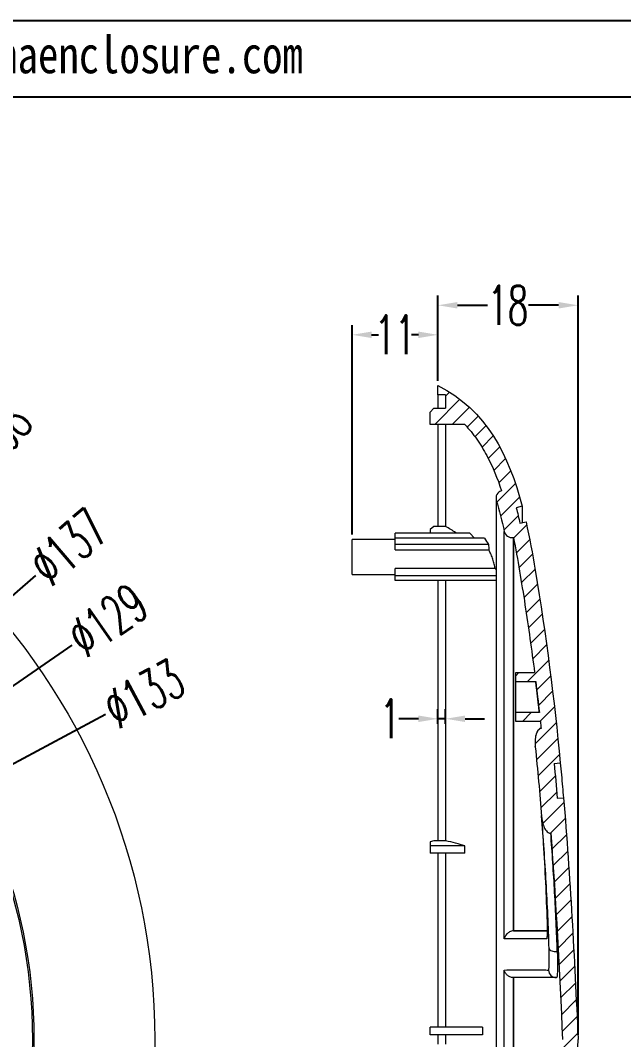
# Model space of a CAD drawing. Header units: inches. Extents: x 2104 to 3832, y 410 to 823.
# Drawn here: x 2378.9 to 2456.3, y 691.8 to 822.7 of the extents above; entities that cross this region are included whole.
import ezdxf

# ---------------------------------------------------------------- set-up
doc = ezdxf.new("R2010")
doc.units = ezdxf.units.IN
doc.layers.add('文字', color=81, linetype='Continuous')
doc.styles.add('SLDTEXTSTYLE2', font='TXT', dxfattribs={"width": 0.6, "bigfont": 'bigfont'})
doc.styles.add('宋体', font='', dxfattribs={"width": 0.8, "height": 3.5})
doc.styles.get('宋体').set_extended_font_data('SimSun')
doc.dimstyles.new('5', dxfattribs={"dimtxt": 5, "dimasz": 2.5, "dimexe": 1.25, "dimexo": 0.625, "dimtad": 0, "dimzin": 12, "dimtxsty": 'SLDTEXTSTYLE2', "dimcen": 2.5, "dimclrd": 3, "dimclre": 3, "dimclrt": 256, "dimadec": 0, "dimazin": 0, "dimtfac": 1, "dimtmove": 0, "dimatfit": 3, "dimfxl": 1, "dimarcsym": 0})

# ---------------------------------------------------------------- blocks, each defined once
blk = doc.blocks.new('*D141')
at = {"color": 3, "lineweight": -2}
for p, q in [((2371.985357491929, 764.121772213361), (2367.275159035584, 758.4244722658229)), ((2258.635700011223, 627.017783155663), (2365.682205090945, 756.49768796802)), ((2257.042746066584, 625.0909988578601), (2255.449792121945, 623.1642145600572))]:
    blk.add_line(p, q, dxfattribs=at)
at = {"color": 3}
for points in [[(2366.954028319283, 758.6899645899294), (2367.596289751884, 758.1589799417164), (2365.682205090945, 756.49768796802)], [(2256.721615350284, 625.3564911819666), (2257.363876782885, 624.8255065337536), (2258.635700011223, 627.017783155663)]]:
    blk.add_solid(points, dxfattribs=at)
at = {"layer": 'Defpoints', "color": 0}
for p in [(2365.682205090945, 756.49768796802), (2258.635700011223, 627.017783155663)]:
    blk.add_point(p, dxfattribs=at)
at = {"insert": (2375.569503867366, 768.4570368834177), "char_height": 5, "attachment_point": 5, "rotation": 50.41802353399346, "style": 'SLDTEXTSTYLE2'}
blk.add_mtext('∅168', dxfattribs=at)
blk = doc.blocks.new('*D142')
at = {"color": 3, "lineweight": -2}
for p, q in [((2432.501781203515, 776.3827355618415), (2432.501781203515, 787.3187658281571)), ((2450.501781203515, 692.3827355618415), (2450.501781203515, 787.3187658281571)), ((2435.001781203515, 786.0687658281571), (2438.876781203515, 786.0687658281571)), ((2448.001781203515, 786.0687658281571), (2444.126781203515, 786.0687658281571))]:
    blk.add_line(p, q, dxfattribs=at)
at = {"color": 3}
for points in [[(2435.001781203515, 786.4854324948237), (2435.001781203515, 785.6520991614905), (2432.501781203515, 786.0687658281571)], [(2448.001781203515, 786.4854324948237), (2448.001781203515, 785.6520991614905), (2450.501781203515, 786.0687658281571)]]:
    blk.add_solid(points, dxfattribs=at)
at = {"layer": 'Defpoints', "color": 0}
for p in [(2450.501781203515, 786.0687658281571), (2432.501781203515, 775.7577355618415), (2450.501781203515, 691.7577355618415)]:
    blk.add_point(p, dxfattribs=at)
at = {"insert": (2441.501781203515, 786.0687658281571), "char_height": 5, "attachment_point": 5, "style": 'SLDTEXTSTYLE2'}
blk.add_mtext('18', dxfattribs=at)
blk = doc.blocks.new('*D143')
at = {"color": 3, "lineweight": -2}
for p, q in [((2421.501781203515, 756.6327355618415), (2421.501781203515, 783.5284408079316)), ((2432.501781203515, 776.3827355618415), (2432.501781203515, 783.5284408079316)), ((2424.001781203515, 782.2784408079316), (2424.876781203515, 782.2784408079316)), ((2430.001781203515, 782.2784408079316), (2429.126781203515, 782.2784408079316))]:
    blk.add_line(p, q, dxfattribs=at)
at = {"color": 3}
for points in [[(2424.001781203515, 782.6951074745982), (2424.001781203515, 781.861774141265), (2421.501781203515, 782.2784408079316)], [(2430.001781203515, 782.6951074745982), (2430.001781203515, 781.861774141265), (2432.501781203515, 782.2784408079316)]]:
    blk.add_solid(points, dxfattribs=at)
at = {"layer": 'Defpoints', "color": 0}
for p in [(2421.501781203515, 782.2784408079316), (2432.501781203515, 775.7577355618415), (2421.501781203515, 756.0077355618415)]:
    blk.add_point(p, dxfattribs=at)
at = {"insert": (2427.001781203515, 782.2784408079316), "char_height": 5, "attachment_point": 5, "style": 'SLDTEXTSTYLE2'}
blk.add_mtext('11', dxfattribs=at)
blk = doc.blocks.new('*D144')
at = {"color": 3, "lineweight": -2}
for p, q in [((2432.501781203515, 732.331376981936), (2432.501781203515, 734.2130407629397)), ((2433.501781203515, 732.331376981936), (2433.501781203515, 734.2130407629397)), ((2430.001781203515, 732.9630407629397), (2427.501781203515, 732.9630407629397)), ((2433.501781203515, 732.9630407629397), (2432.501781203515, 732.9630407629397)), ((2436.001781203515, 732.9630407629397), (2438.501781203515, 732.9630407629397))]:
    blk.add_line(p, q, dxfattribs=at)
at = {"color": 3}
for points in [[(2430.001781203515, 733.3797074296064), (2430.001781203515, 732.5463740962731), (2432.501781203515, 732.9630407629397)], [(2436.001781203515, 733.3797074296064), (2436.001781203515, 732.5463740962731), (2433.501781203515, 732.9630407629397)]]:
    blk.add_solid(points, dxfattribs=at)
at = {"layer": 'Defpoints', "color": 0}
for p in [(2432.501781203515, 732.9630407629397), (2432.501781203515, 731.706376981936), (2433.501781203515, 731.706376981936)]:
    blk.add_point(p, dxfattribs=at)
at = {"insert": (2426.376781203515, 732.9630407629397), "char_height": 5, "attachment_point": 5, "style": 'SLDTEXTSTYLE2'}
blk.add_mtext('1', dxfattribs=at)
blk = doc.blocks.new('*D145')
at = {"color": 3, "lineweight": -2}
for p, q in [((2380.861533003853, 751.3725651326511), (2365.784823958691, 738.2901534635012)), ((2260.421316052195, 646.863783079254), (2363.896589049972, 736.6516880444287)), ((2258.533081143476, 645.2253176601815), (2256.644846234758, 643.5868522411089))]:
    blk.add_line(p, q, dxfattribs=at)
at = {"color": 3}
for points in [[(2365.511746388845, 738.6048592816209), (2366.057901528537, 737.9754476453813), (2363.896589049972, 736.6516880444287)], [(2258.26000357363, 645.5400234783012), (2258.806158713322, 644.9106118420618), (2260.421316052195, 646.863783079254)]]:
    blk.add_solid(points, dxfattribs=at)
at = {"layer": 'Defpoints', "color": 0}
for p in [(2363.896589049972, 736.6516880444287), (2260.421316052195, 646.863783079254)]:
    blk.add_point(p, dxfattribs=at)
at = {"insert": (2385.11006154847, 755.0591123255642), "char_height": 5, "attachment_point": 5, "rotation": 40.94893771763659, "style": 'SLDTEXTSTYLE2'}
blk.add_mtext('∅137', dxfattribs=at)
blk = doc.blocks.new('*D146')
at = {"color": 3, "lineweight": -2}
for p, q in [((2385.504987496969, 742.4297838197485), (2367.282069022958, 729.8402470438848)), ((2259.092706436427, 655.0962393272896), (2365.225198665741, 728.4192317963934)), ((2257.03583607921, 653.675224079798), (2254.978965721994, 652.2542088323066))]:
    blk.add_line(p, q, dxfattribs=at)
at = {"color": 3}
for points in [[(2367.045233148376, 730.1830587700875), (2367.518904897539, 729.4974353176821), (2365.225198665741, 728.4192317963934)], [(2256.799000204628, 654.0180358060007), (2257.272671953792, 653.3324123535953), (2259.092706436427, 655.0962393272896)]]:
    blk.add_solid(points, dxfattribs=at)
at = {"layer": 'Defpoints', "color": 0}
for p in [(2365.225198665741, 728.4192317963934), (2259.092706436427, 655.0962393272896)]:
    blk.add_point(p, dxfattribs=at)
at = {"insert": (2390.132945800706, 745.627068126604), "char_height": 5, "attachment_point": 5, "rotation": 34.63915281549411, "style": 'SLDTEXTSTYLE2'}
blk.add_mtext('∅129', dxfattribs=at)
blk = doc.blocks.new('*D147')
at = {"color": 3, "lineweight": -2}
for p, q in [((2389.831229011146, 733.5065068581891), (2372.935861169175, 724.4252634577233)), ((2253.584105839445, 660.2738137491441), (2370.733799262723, 723.2416573745393)), ((2251.382043932992, 659.0902076659598), (2249.17998202654, 657.9066015827758))]:
    blk.add_line(p, q, dxfattribs=at)
at = {"color": 3}
for points in [[(2372.738593488645, 724.7922737754653), (2373.133128849706, 724.0582531399812), (2370.733799262723, 723.2416573745393)], [(2251.184776252462, 659.457217983702), (2251.579311613523, 658.7231973482178), (2253.584105839445, 660.2738137491441)]]:
    blk.add_solid(points, dxfattribs=at)
at = {"layer": 'Defpoints', "color": 0}
for p in [(2370.733799262723, 723.2416573745393), (2253.584105839445, 660.2738137491441)]:
    blk.add_point(p, dxfattribs=at)
at = {"insert": (2394.785868300664, 736.1696205453536), "char_height": 5, "attachment_point": 5, "rotation": 28.25798537418927, "style": 'SLDTEXTSTYLE2'}
blk.add_mtext('∅133', dxfattribs=at)

msp = doc.modelspace()

# ---------------------------------------------------------------- hatches: boundary and pattern name
at = {"linetype": 'Continuous', "lineweight": 0}
h = msp.add_hatch(dxfattribs=at)
h.set_pattern_fill('ANSI31', color=4, scale=0.5, style=0)
h.set_pattern_definition([(45, (0, 0), (-1.122532015133644, 1.122532015133644), [])])
edge = h.paths.add_edge_path(flags=0)
edge.add_spline(control_points=[(2446.989447173557, 718.2541444320099), (2447.252562247188, 714.8089284956033), (2447.480385189429, 711.3609360607487), (2447.6837575974, 707.911677871787), (2447.842423341096, 705.2206583711242), (2447.986260308176, 702.5287492845051), (2448.120542346035, 699.836402890469), (2448.187687194622, 698.4901529090586), (2448.252441939381, 697.1437826249661), (2448.31544239243, 695.7973323339953), (2448.346942844606, 695.1241023658662), (2448.378004379681, 694.4508517647542), (2448.40870394475, 693.7775848004832), (2448.42405374491, 693.4409509318194), (2448.439313024875, 693.1043129258829), (2448.45449121743, 692.7676712761023), (2448.462080315387, 692.5993504139593), (2448.469649139641, 692.4310286366491), (2448.477198856927, 692.2627060035626), (2448.480973715751, 692.1785446829805), (2448.484743797719, 692.0943831480159), (2448.488509247879, 692.0102214059572), (2448.49039197298, 691.9681405344592), (2448.492273540122, 691.9260596111379), (2448.494153967387, 691.8839786368964), (2448.495094181022, 691.8629381497191), (2448.496034109687, 691.8418976498057), (2448.496973755639, 691.820857137269), (2448.497443578615, 691.8103368809933), (2448.497913330913, 691.7998166215613), (2448.498383012815, 691.7892963589867), (2448.498617853767, 691.7840362276985), (2448.498852677118, 691.7787760956245), (2448.499087482906, 691.7735159627665), (2448.4992048858, 691.7708858963375), (2448.499322284303, 691.7682558297123), (2448.49943967842, 691.7656257628915), (2448.499498375478, 691.764310729481), (2448.49955707144, 691.7629956960217), (2448.499615766305, 691.7616806625134), (2448.499645113738, 691.7610231457592), (2448.499674460897, 691.7603656289926), (2448.499703807781, 691.7597081122141), (2448.499718481224, 691.7593793538248), (2448.499733154598, 691.7590505954325), (2448.499747827903, 691.7587218370369), (2448.499755164556, 691.7585574578394), (2448.499762501192, 691.758393078641), (2448.49976983781, 691.7582286994417), (2448.499773506119, 691.758146509842), (2448.499777174424, 691.7580643202422), (2448.499780842725, 691.7579821306423), (2448.499782676875, 691.7579410358422), (2448.499784511024, 691.7578999410422), (2448.499786345173, 691.7578588462421), (2448.499787262247, 691.7578382988419), (2448.499788179321, 691.7578177514421), (2448.499789096394, 691.7577972040418), (2448.499789554931, 691.7577869303419), (2448.499790013468, 691.7577766566418), (2448.499790472004, 691.7577663829417)], knot_values=[0.03830570099803855, 0.03830570099803855, 0.03830570099803855, 0.03830570099803855, 0.04866232721367204, 0.04866232721367204, 0.04866232721367204, 0.05674176029441488, 0.05674176029441488, 0.05674176029441488, 0.06078167687195812, 0.06078167687195812, 0.06078167687195812, 0.0628016478573245, 0.0628016478573245, 0.0628016478573245, 0.0638116343763189, 0.0638116343763189, 0.0638116343763189, 0.06431662773529605, 0.06431662773529605, 0.06431662773529605, 0.06456912442560679, 0.06456912442560679, 0.06456912442560679, 0.06469537277201987, 0.06469537277201987, 0.06469537277201987, 0.06475849694537784, 0.06475849694537784, 0.06475849694537784, 0.06479005903207542, 0.06479005903207542, 0.06479005903207542, 0.0648058400754265, 0.0648058400754265, 0.0648058400754265, 0.06481373059710233, 0.06481373059710233, 0.06481373059710233, 0.06481767585794028, 0.06481767585794028, 0.06481767585794028, 0.06481964848835926, 0.06481964848835926, 0.06481964848835926, 0.06482063480356876, 0.06482063480356876, 0.06482063480356876, 0.0648211279611735, 0.0648211279611735, 0.0648211279611735, 0.06482137453997587, 0.06482137453997587, 0.06482137453997587, 0.06482149782937706, 0.06482149782937706, 0.06482149782937706, 0.06482155947407765, 0.06482155947407765, 0.06482155947407765, 0.06482159029642796, 0.06482159029642796, 0.06482159029642796, 0.06482159029642796], weights=[1, 1, 1, 1, 1, 1, 1, 1, 1, 1, 1, 1, 1, 1, 1, 1, 1, 1, 1, 1, 1, 1, 1, 1, 1, 1, 1, 1, 1, 1, 1, 1, 1, 1, 1, 1, 1, 1, 1, 1, 1, 1, 1, 1, 1, 1, 1, 1, 1, 1, 1, 1, 1, 1, 1, 1, 1, 1, 1, 1, 1], degree=3, periodic=0)
edge.add_spline(control_points=[(2448.499790472004, 691.7577663829417), (2448.499790013468, 691.7576944670415), (2448.499789554931, 691.7576841933413), (2448.499789096394, 691.7576739196414), (2448.499788179321, 691.7576533722414), (2448.499787262247, 691.7576328248412), (2448.499786345173, 691.7576122774411), (2448.499784511024, 691.7575711826411), (2448.499782676875, 691.757530087841), (2448.499780842725, 691.757488993041), (2448.499777174424, 691.7574068034411), (2448.499773506119, 691.7573246138412), (2448.49976983781, 691.7572424242418), (2448.499762501192, 691.7570780450425), (2448.499755164556, 691.7569136658439), (2448.499747827903, 691.7567492866461), (2448.499733154598, 691.7564205282507), (2448.499718481224, 691.7560917698585), (2448.499703807781, 691.755763011469), (2448.499674460897, 691.7551054946904), (2448.499645113738, 691.7544479779241), (2448.499615766305, 691.7537904611701), (2448.49955707144, 691.7524754276616), (2448.499498375478, 691.7511603942022), (2448.49943967842, 691.7498453607915), (2448.499322284303, 691.747215293971), (2448.4992048858, 691.7445852273457), (2448.499087482906, 691.7419551609165), (2448.498852677118, 691.7366950280585), (2448.498617853767, 691.7314348959848), (2448.498383012815, 691.7261747646966), (2448.497913330913, 691.7156545021218), (2448.497443578615, 691.70513424269), (2448.496973755639, 691.6946139864145), (2448.496034109687, 691.6735734738774), (2448.495094181022, 691.6525329739642), (2448.494153967387, 691.6314924867871), (2448.492273540122, 691.5894115125453), (2448.49039197298, 691.5473305892241), (2448.488509247879, 691.5052497177263), (2448.484743797719, 691.4210879756673), (2448.480973715751, 691.336926440703), (2448.477198856927, 691.2527651201207), (2448.469649139641, 691.0844424870342), (2448.462080315387, 690.9161207097237), (2448.45449121743, 690.7477998475812), (2448.439313024875, 690.4111581978005), (2448.42405374491, 690.0745201918638), (2448.40870394475, 689.7378863232003), (2448.378004379681, 689.064619358929), (2448.346942844606, 688.3913687578171), (2448.31544239243, 687.7181387896879), (2448.252441939381, 686.3716884987172), (2448.187687194622, 685.0253182146249), (2448.120542346035, 683.6790682332143), (2447.986260308176, 680.9867218391779), (2447.842423341096, 678.2948127525593), (2447.6837575974, 675.6037932518963), (2447.366607833401, 670.2248363347968), (2446.989587203035, 664.8485302080318), (2446.512991188099, 659.4813505271037), (2445.554444363488, 648.6866882155263), (2444.34596088031, 637.8796059739626), (2442.196678352565, 627.2577355618415)], knot_values=[0, 0, 0, 0, 3.085178303078937e-08, 3.085178303078937e-08, 3.085178303078937e-08, 9.255534908145238e-08, 9.255534908145238e-08, 9.255534908145238e-08, 2.159624811735725e-07, 2.159624811735725e-07, 2.159624811735725e-07, 4.627767453579289e-07, 4.627767453579289e-07, 4.627767453579289e-07, 9.564052737292494e-07, 9.564052737292494e-07, 9.564052737292494e-07, 1.943662330469564e-06, 1.943662330469564e-06, 1.943662330469564e-06, 3.918176443951471e-06, 3.918176443951471e-06, 3.918176443951471e-06, 7.867204670909145e-06, 7.867204670909145e-06, 7.867204670909145e-06, 1.57652611247572e-05, 1.57652611247572e-05, 1.57652611247572e-05, 3.156137403187197e-05, 3.156137403187197e-05, 3.156137403187197e-05, 6.31535998415098e-05, 6.31535998415098e-05, 6.31535998415098e-05, 0.0001263380514235895, 0.0001263380514235895, 0.0001263380514235895, 0.0002527069542845679, 0.0002527069542845679, 0.0002527069542845679, 0.0005054447574887112, 0.0005054447574887112, 0.0005054447574887112, 0.001010920342231985, 0.001010920342231985, 0.001010920342231985, 0.002021871312568641, 0.002021871312568641, 0.002021871312568641, 0.00404377119865948, 0.00404377119865948, 0.00404377119865948, 0.00808754555340326, 0.00808754555340326, 0.00808754555340326, 0.01617469380651018, 0.01617469380651018, 0.01617469380651018, 0.0323410316540526, 0.0323410316540526, 0.0323410316540526, 0.06488348940952818, 0.06488348940952818, 0.06488348940952818, 0.06488348940952818], weights=[1, 1, 1, 1, 1, 1, 1, 1, 1, 1, 1, 1, 1, 1, 1, 1, 1, 1, 1, 1, 1, 1, 1, 1, 1, 1, 1, 1, 1, 1, 1, 1, 1, 1, 1, 1, 1, 1, 1, 1, 1, 1, 1, 1, 1, 1, 1, 1, 1, 1, 1, 1, 1, 1, 1, 1, 1, 1, 1, 1, 1, 1, 1, 1], degree=3, periodic=0)
edge.add_line((2442.196678352565, 627.2577355618415), (2442.190616917649, 627.2589620629803))
edge.add_arc((2441.992291247888, 626.2788258843226), 1, 78.56093418914296, 167.8325039065477)
edge.add_spline(control_points=[(2441.014755626292, 626.4895961585809), (2440.725535656646, 625.1482171439103), (2440.398120879284, 623.8134282600923), (2440.004955538592, 622.4987545870009)], knot_values=[0.05200742872861054, 0.05200742872861054, 0.05200742872861054, 0.05200742872861054, 0.05611279730701689, 0.05611279730701689, 0.05611279730701689, 0.05611279730701689], weights=[1, 1, 1, 1], degree=3, periodic=0)
edge.add_arc((2440.963029529735, 622.2122336846311), 1, 163.3502183027959, 251.8895253656285)
edge.add_line((2440.652179334998, 621.2617747657758), (2440.664529648651, 621.2577355618416))
edge.add_spline(control_points=[(2440.664529648651, 621.2577355618415), (2439.814471667025, 618.6585890795169), (2438.65096987388, 616.0889148506272), (2436.966722386829, 613.9345074121255), (2436.648085512479, 613.5269226257107), (2436.310484274962, 613.1333727353909), (2435.954743456865, 612.7577355618415)], knot_values=[0, 0, 0, 0, 0.008203867933991976, 0.008203867933991976, 0.008203867933991976, 0.00973531932484115, 0.00973531932484115, 0.00973531932484115, 0.00973531932484115], weights=[1, 1, 1, 1, 1, 1, 1], degree=3, periodic=0)
edge.add_line((2435.954743456865, 612.7577355618415), (2431.501781203515, 612.7577355618415))
edge.add_line((2431.501781203515, 612.7577355618415), (2431.501781203515, 611.1593045608968))
edge.add_line((2431.501781203515, 611.1593045608967), (2432.001781203515, 610.6593045608967))
edge.add_line((2432.001781203515, 610.6593045608967), (2433.501781203515, 610.6593045608967))
edge.add_line((2433.501781203515, 610.6593045608967), (2433.501781203515, 608.9577355618414))
edge.add_line((2433.501781203515, 608.9577355618416), (2432.501781203515, 608.9577355618416))
edge.add_line((2432.501781203515, 608.9577355618416), (2432.501781203515, 607.7577355618415))
edge.add_spline(control_points=[(2432.501781203515, 607.7577355618415), (2438.765381866994, 610.8807565229487), (2441.630064702067, 616.7425787953222), (2443.331411230318, 623.2577355618424)], knot_values=[0, 0, 0, 0, 0.222015499714834, 0.222015499714834, 0.222015499714834, 0.222015499714834], weights=[1, 1, 1, 1], degree=3, periodic=0)
edge.add_line((2443.331411230318, 623.2577355618415), (2442.557367940391, 623.459866671073))
edge.add_spline(control_points=[(2442.557367940391, 623.4598666710732), (2442.728350250705, 624.114628377463), (2442.88657082531, 624.7727984812697), (2443.034881581661, 625.433064913966)], knot_values=[0, 0, 0, 0, 0.002023571343347667, 0.002023571343347667, 0.002023571343347667, 0.002023571343347667], weights=[1, 1, 1, 1], degree=3, periodic=0)
edge.add_line((2443.034881581661, 625.433064913966), (2443.815432424517, 625.2577355618416))
edge.add_spline(control_points=[(2443.815432424517, 625.2577355618415), (2444.274447108498, 627.3012285316385), (2448.356235510512, 650.3124960150059), (2449.575787517744, 670.9930216800554), (2450.501781203515, 691.7577355618415)], knot_values=[0.2445291102303509, 0.2445291102303509, 0.2445291102303509, 0.2445291102303509, 0.312997624451679, 1, 1, 1, 1], weights=[1, 1, 1, 1, 1], degree=3, periodic=0)
edge.add_spline(control_points=[(2450.501781203515, 691.7577355618415), (2450.02483111843, 702.4529834937206), (2449.499324000714, 712.6286583967029), (2448.626839355753, 722.8157480954138)], knot_values=[0, 0, 0, 0, 0.3538532135867314, 0.3538532135867314, 0.3538532135867314, 0.3538532135867314], weights=[1, 1, 1, 1], degree=3, periodic=0)
edge.add_line((2448.626839358033, 722.8157480687925), (2447.829757417005, 722.7474810981059))
edge.add_spline(control_points=[(2447.829757414729, 722.7474811246803), (2447.75504013993, 723.6198765127361), (2447.677798267537, 724.4920597992794), (2447.597885216133, 725.3639945952763), (2447.541135044276, 725.9831982003508), (2447.483037642093, 726.6022799203885), (2447.42354372559, 727.2212259280838)], knot_values=[0.01647856169807737, 0.01647856169807737, 0.01647856169807737, 0.01647856169807737, 0.01910499037357435, 0.01910499037357435, 0.01910499037357435, 0.02097026043283306, 0.02097026043283306, 0.02097026043283306, 0.02097026043283306], weights=[1, 1, 1, 1, 1, 1, 1], degree=3, periodic=0)
edge.add_spline(control_points=[(2447.423543728279, 727.2212259001188), (2447.688986958098, 727.2467406576963), (2447.954430187917, 727.2722554152734), (2448.219873417736, 727.2977701728506)], knot_values=[0, 0, 0, 0, 1, 1, 1, 1], weights=[1, 1, 1, 1], degree=3, periodic=0)
edge.add_spline(control_points=[(2448.219873415043, 727.2977702008726), (2447.440371283828, 735.4073343457097), (2446.164139576823, 745.561015484907), (2444.274447108498, 756.2142425920448), (2443.815432424517, 758.2577355618415)], knot_values=[0.4057203613659054, 0.4057203613659054, 0.4057203613659054, 0.4057203613659054, 0.687002375548321, 0.7554708897696493, 0.7554708897696493, 0.7554708897696493, 0.7554708897696493], weights=[1, 1, 1, 1, 1], degree=3, periodic=0)
edge.add_line((2443.815432424517, 758.2577355618415), (2443.034881581661, 758.0824062097172))
edge.add_spline(control_points=[(2443.034881581661, 758.0824062097173), (2442.88657082531, 758.7426726424138), (2442.728350250705, 759.4008427462203), (2442.557367940391, 760.05560445261)], knot_values=[0.05217975978848448, 0.05217975978848448, 0.05217975978848448, 0.05217975978848448, 0.05420357632891264, 0.05420357632891264, 0.05420357632891264, 0.05420357632891264], weights=[1, 1, 1, 1], degree=3, periodic=0)
edge.add_line((2442.557367940391, 760.05560445261), (2443.331411230318, 760.2577355618416))
edge.add_spline(control_points=[(2443.331411230318, 760.2577355618411), (2441.630064702067, 766.7728923283611), (2438.765381866994, 772.6347146007346), (2432.501781203515, 775.7577355618415)], knot_values=[0.777984500285169, 0.777984500285169, 0.777984500285169, 0.777984500285169, 1, 1, 1, 1], weights=[1, 1, 1, 1], degree=3, periodic=0)
edge.add_line((2432.501781203515, 775.7577355618415), (2432.501781203515, 774.5577355618415))
edge.add_line((2432.501781203515, 774.5577355618417), (2433.501781203515, 774.5577355618417))
edge.add_line((2433.501781203515, 774.5577355618417), (2433.501781203515, 772.8561665627866))
edge.add_line((2433.501781203515, 772.8561665627864), (2432.001781203515, 772.8561665627864))
edge.add_line((2432.001781203515, 772.8561665627864), (2431.501781203515, 772.3561665627863))
edge.add_line((2431.501781203515, 772.3561665627864), (2431.501781203515, 770.7577355618416))
edge.add_line((2431.501781203515, 770.7577355618415), (2435.954743456865, 770.7577355618415))
edge.add_spline(control_points=[(2435.954743456865, 770.7577355618415), (2436.518560401465, 770.1623846976873), (2437.036911057002, 769.5213944986373), (2437.507909022314, 768.8502066596992), (2438.907424796129, 766.8558499172801), (2439.907170517806, 764.5734450350084), (2440.664529648651, 762.2577355618415)], knot_values=[0.003218326287193315, 0.003218326287193315, 0.003218326287193315, 0.003218326287193315, 0.005665401560852322, 0.005665401560852322, 0.005665401560852322, 0.01296439333803103, 0.01296439333803103, 0.01296439333803103, 0.01296439333803103], weights=[1, 1, 1, 1, 1, 1, 1], degree=3, periodic=0)
edge.add_line((2440.664529648651, 762.2577355618415), (2440.652179334998, 762.2536963579073))
edge.add_arc((2440.963029529735, 761.3032374390519), 1, 108.1104746343723, 196.6497816972111)
edge.add_spline(control_points=[(2440.004955538592, 761.0167165366823), (2440.398120879284, 759.7020428635909), (2440.725535656646, 758.3672539797727), (2441.014755626292, 757.0258749651022)], knot_values=[1.398578778534941e-17, 1.398578778534941e-17, 1.398578778534941e-17, 1.398578778534941e-17, 0.004100329611792437, 0.004100329611792437, 0.004100329611792437, 0.004100329611792437], weights=[1, 1, 1, 1], degree=3, periodic=0)
edge.add_arc((2441.992291247888, 757.2366452393604), 1, 192.1674960934531, 281.4390658108572)
edge.add_line((2442.190616917649, 756.2565090607028), (2442.196678352565, 756.2577355618416))
edge.add_spline(control_points=[(2442.196678352565, 756.2577355618415), (2443.357616215623, 750.5203178986245), (2444.167352599925, 744.7139639320914), (2444.911294987874, 738.9077355618416)], knot_values=[0, 0, 0, 0, 0.01755681519453793, 0.01755681519453793, 0.01755681519453793, 0.01755681519453793], weights=[1, 1, 1, 1], degree=3, periodic=0)
edge.add_line((2444.911294987874, 738.9077355618416), (2442.501781203515, 738.9077355618416))
edge.add_line((2442.501781203515, 738.9077355618416), (2442.501781203515, 737.7577355618416))
edge.add_line((2442.501781203515, 737.7577355618415), (2445.056713073674, 737.7577355618415))
edge.add_spline(control_points=[(2445.056713073674, 737.7577355618415), (2445.222972131324, 736.4253143605362), (2445.381639841623, 735.0919259131175), (2445.533048026676, 733.7577355618415)], knot_values=[2.433850994216316e-05, 2.433850994216316e-05, 2.433850994216316e-05, 2.433850994216316e-05, 0.004052600539992576, 0.004052600539992576, 0.004052600539992576, 0.004052600539992576], weights=[1, 1, 1, 1], degree=3, periodic=0)
edge.add_line((2445.533048026676, 733.7577355618415), (2442.501781203515, 733.7577355618415))
edge.add_line((2442.501781203515, 733.7577355618415), (2442.501781203515, 732.6077355618415))
edge.add_line((2442.501781203515, 732.6077355618417), (2445.661744909541, 732.6077355618417))
edge.add_spline(control_points=[(2445.661744909541, 732.6077355618414), (2445.694979803955, 732.306548170569), (2445.727851094538, 732.0053204405673), (2445.760363375568, 731.7040541888058)], knot_values=[0.0239006783943341, 0.0239006783943341, 0.0239006783943341, 0.0239006783943341, 0.0248094530934842, 0.0248094530934842, 0.0248094530934842, 0.0248094530934842], weights=[1, 1, 1, 1], degree=3, periodic=0)
edge.add_line((2445.760371371619, 731.704055048975), (2445.759024547216, 731.7039097013519))
edge.add_spline(control_points=[(2445.759024547216, 731.7039097013518), (2445.705311101291, 731.6981130154883), (2445.652031095835, 731.6819437999198), (2445.603528271978, 731.6581254341419), (2445.543376411378, 731.6285865557003), (2445.488668422213, 731.5868798117282), (2445.441049726378, 731.5397284439838), (2445.364456988102, 731.4638873839586), (2445.302975926962, 731.3722604954802), (2445.252512069641, 731.2770149546565), (2445.152599731305, 731.0884402953849), (2445.090576797426, 730.8793904008686), (2445.048461154332, 730.6701796218014), (2444.962449587018, 730.2429144612823), (2444.956303334851, 729.7971324505232), (2445.000552497638, 729.363547950457)], knot_values=[0, 0, 0, 0, 0.0001621065891138515, 0.0001621065891138515, 0.0001621065891138515, 0.0003632548707482219, 0.0003632548707482219, 0.0003632548707482219, 0.0006876843214580516, 0.0006876843214580516, 0.0006876843214580516, 0.001332682913363725, 0.001332682913363725, 0.001332682913363725, 0.002656886744572482, 0.002656886744572482, 0.002656886744572482, 0.002656886744572482], weights=[1, 1, 1, 1, 1, 1, 1, 1, 1, 1, 1, 1, 1, 1, 1, 1], degree=3, periodic=0)
edge.add_spline(control_points=[(2445.000552497638, 729.363547950457), (2445.304684120172, 726.383451849075), (2445.574738879907, 723.3997450068958), (2445.816500089229, 720.4139418762517)], knot_values=[0.03204505601014748, 0.03204505601014748, 0.03204505601014748, 0.03204505601014748, 0.0410214463648737, 0.0410214463648737, 0.0410214463648737, 0.0410214463648737], weights=[1, 1, 1, 1], degree=3, periodic=0)
edge.add_spline(control_points=[(2445.816500089231, 720.4139418762171), (2445.858710722888, 719.8926314374054), (2445.971868639899, 719.3601600027911), (2446.212109396879, 718.8955841856279), (2446.263256076355, 718.7966771112789), (2446.321171963056, 718.7006369766615), (2446.388176067499, 718.6117041808808), (2446.455563377517, 718.5222627663601), (2446.533344400454, 718.4382089440584), (2446.623900601346, 718.3723273027387), (2446.674455428507, 718.3355475465515), (2446.729932001712, 718.3040944646087), (2446.788718431839, 718.282817795522), (2446.83916727706, 718.264558762217), (2446.893206054411, 718.2536804965872), (2446.946850413195, 718.2528081136762), (2446.960600214629, 718.2525845097022), (2446.97437511727, 718.2529940363503), (2446.988086858968, 718.2540405437891)], knot_values=[0, 0, 0, 0, 0.001569049648949982, 0.001569049648949982, 0.001569049648949982, 0.001895863065709207, 0.001895863065709207, 0.001895863065709207, 0.002226072939549613, 0.002226072939549613, 0.002226072939549613, 0.002409524432228198, 0.002409524432228198, 0.002409524432228198, 0.002567190334153628, 0.002567190334153628, 0.002567190334153628, 0.00260705341689275, 0.00260705341689275, 0.00260705341689275, 0.00260705341689275], weights=[1, 1, 1, 1, 1, 1, 1, 1, 1, 1, 1, 1, 1, 1, 1, 1, 1, 1, 1], degree=3, periodic=0)
edge.add_line((2446.988086858968, 718.2540405437891), (2446.989463503617, 718.2541456734508))

# ---------------------------------------------------------------- linework, layer by layer
for p, q in [((2104.149665327022, 822.657428983305), (2688.051709532638, 822.657428983305)), ((2119.258740544961, 812.8274282391023), (2678.221708788436, 812.8274282391023))]:
    msp.add_line(p, q)
at = {"color": 7, "linetype": 'Continuous', "lineweight": 15}
for p, q in [((2432.501781203515, 774.5577355618417), (2432.501781203515, 775.7577355618415)), ((2433.501781203515, 774.5577355618417), (2432.501781203515, 774.5577355618417)), ((2432.501781203515, 774.5577355618417), (2432.501781203515, 772.8561665627864)), ((2433.501781203515, 774.5577355618417), (2433.501781203515, 772.8561665627864)), ((2432.001781203515, 772.8561665627864), (2431.501781203515, 772.3561665627864)), ((2431.501781203515, 770.7577355618415), (2431.501781203515, 772.3561665627864)), ((2432.001781203515, 772.8561665627864), (2433.501781203515, 772.8561665627864)), ((2435.954743456865, 770.7577355618415), (2431.501781203515, 770.7577355618415)), ((2432.501781203515, 770.7577355618415), (2432.501781203515, 757.6603901053423)), ((2433.501781203515, 770.7577355618415), (2433.501781203515, 757.6603901053423)), ((2440.664529648651, 762.2577355618415), (2440.652179334998, 762.2536963579074)), ((2439.963029529735, 761.3032374390519), (2439.963029529735, 622.2122336846311)), ((2440.004955538592, 761.0167165366821), (2440.004955538592, 622.4987545870009)), ((2443.331411230318, 760.2577355618415), (2442.557367940391, 760.05560445261)), ((2443.331411230318, 760.2577355618415), (2443.331411230318, 758.149013467477)), ((2443.034881581661, 758.0824062097173), (2443.815432424517, 758.2577355618415)), ((2436.595109619761, 756.785846109785), (2427.001781203515, 756.785846109785)), ((2427.001781203515, 756.1487696600494), (2427.001781203515, 756.785846109785)), ((2432.001781203515, 757.6603901053423), (2431.501781203515, 757.2558738722506)), ((2431.501781203515, 757.2558738722506), (2431.501781203515, 756.785846109785)), ((2433.501781203515, 757.6603901053423), (2432.001781203515, 757.6603901053423)), ((2436.595109619761, 756.785846109785), (2437.199209486192, 756.1487696600494)), ((2441.014755626292, 704.6866388435234), (2441.014755626292, 757.0258749651022)), ((2427.001781203515, 756.0077355618415), (2421.501781203515, 756.0077355618415)), ((2421.501781203515, 751.5077355618415), (2421.501781203515, 756.0077355618415)), ((2427.001781203515, 755.3397526656742), (2427.001781203515, 756.1487696600494)), ((2438.47066449667, 756.1487696600494), (2427.001781203515, 756.1487696600494)), ((2439.006819115128, 755.3397526656742), (2427.001781203515, 755.3397526656742)), ((2427.001781203515, 754.6426757287294), (2427.001781203515, 755.3397526656742)), ((2442.190616917649, 756.2565090607028), (2442.196678352565, 756.2577355618415)), ((2442.190616917649, 756.2565090607028), (2442.190616917649, 705.7288452489371)), ((2442.196678352565, 705.7291109219262), (2442.196678352565, 756.2577355618415)), ((2427.001781203515, 754.6426757287294), (2439.04886505893, 754.6426757287294)), ((2421.501781203515, 751.5077355618415), (2427.001781203515, 751.5077355618415)), ((2427.001781203515, 751.3174102661907), (2427.001781203515, 752.276854359379)), ((2439.854639135012, 752.2768543593792), (2427.001781203515, 752.276854359379)), ((2439.963029529735, 751.3174102661907), (2427.001781203515, 751.3174102661907)), ((2427.001781203515, 750.729625013898), (2427.001781203515, 751.3174102661907)), ((2439.963029529735, 750.729625013898), (2427.001781203515, 750.729625013898)), ((2432.501781203515, 750.729625013898), (2432.501781203515, 717.2935809126185)), ((2433.501781203515, 750.729625013898), (2433.501781203515, 717.2935809126185)), ((2442.501781203515, 738.9077355618416), (2444.911294987874, 738.9077355618416)), ((2442.501781203515, 737.7577355618415), (2442.501781203515, 738.9077355618416)), ((2442.501781203515, 733.7577355618415), (2442.501781203515, 737.7577355618415)), ((2442.501781203515, 737.7577355618415), (2445.056713073674, 737.7577355618415)), ((2445.533048026676, 733.7577355618415), (2442.501781203515, 733.7577355618415)), ((2442.501781203515, 732.6077355618417), (2442.501781203515, 733.7577355618415)), ((2445.661744909541, 732.6077355618417), (2442.501781203515, 732.6077355618417)), ((2445.755006701862, 731.7412123728678), (2445.759034691939, 731.7039107976772)), ((2445.760371371619, 731.704055048975), (2445.759024547216, 731.7039097013518)), ((2444.996702584833, 729.4012494701097), (2445.001050335284, 729.3580874884489)), ((2445.000552497638, 729.363547950457), (2444.996702584833, 729.4012494701097)), ((2447.423543728279, 727.2212259001188), (2448.219873417736, 727.2977701728506)), ((2447.829757417005, 722.7474810981058), (2448.626839358033, 722.8157480687925)), ((2446.988065179069, 718.2540388818073), (2446.989463503617, 718.2541456734508)), ((2432.001781203515, 717.2935809126185), (2431.501781203515, 717.1390694605788)), ((2431.501781203515, 717.1390694605788), (2431.501781203515, 716.6456063756096)), ((2435.953244795168, 716.6456063756096), (2431.501781203515, 716.6456063756096)), ((2431.501781203515, 716.6456063756096), (2431.501781203515, 715.6945498593146)), ((2433.501781203515, 717.2935809126185), (2432.001781203515, 717.2935809126185)), ((2435.953244795167, 715.6945498593146), (2431.501781203515, 715.6945498593146)), ((2432.501781203515, 715.6945498593146), (2432.501781203515, 693.3577355618417)), ((2433.501781203515, 715.6945498593146), (2433.501781203515, 693.3577355618417)), ((2446.5284889402, 706.5196612905276), (2446.534153624167, 706.0287532156218)), ((2447.827688261103, 703.053954379062), (2447.828627314459, 703.0539764485735)), ((2441.014755626292, 626.4895961585809), (2441.014755626292, 700.6974134845012)), ((2442.190616917649, 699.727740094599), (2442.190616917649, 627.2589620629805)), ((2442.196678352565, 627.2577355618415), (2442.196678352565, 699.7278916512736)), ((2447.735778752308, 699.724814895753), (2447.737346541175, 699.7248621655891)), ((2431.501781203515, 692.3577355618417), (2431.501781203515, 693.3577355618417)), ((2438.209050522945, 693.3577355618417), (2431.501781203515, 693.3577355618417)), ((2438.21780732348, 692.3577355618417), (2431.501781203515, 692.3577355618417)), ((2432.501781203515, 692.3577355618417), (2432.501781203515, 691.1577355618416)), ((2433.501781203515, 692.3577355618417), (2433.501781203515, 691.1577355618416))]:
    msp.add_line(p, q, dxfattribs=at)
at = {"color": 8, "linetype": 'Continuous', "lineweight": 15, "flags": 128}
for points in [[(2446.506410799851, 705.0102044163633), (2446.477369141197, 704.8804425713), (2446.466452012718, 704.6850235753401)], [(2446.523929697501, 705.0263766746497), (2446.504316102822, 704.9292552591158), (2446.494865135046, 704.7361822386171)]]:
    msp.add_lwpolyline(points, dxfattribs=at)
at = {"color": 7, "linetype": 'Continuous', "lineweight": 15, "flags": 128}
msp.add_lwpolyline([(2446.780916586573, 703.4526606056246), (2446.809845558103, 703.3669213939667), (2446.875942223566, 703.2862288092296), (2446.976672539974, 703.2136764791657), (2447.108174664218, 703.1520459468685), (2447.265407010104, 703.1037000307525), (2447.442341534904, 703.0704922377821), (2447.632194845099, 703.0536957029082), (2447.827688261103, 703.053954379062)], dxfattribs=at)
at = {"color": 7, "linetype": 'Continuous', "lineweight": 15}
for radius in [84.00000000000006, 68.5, 68.29786889076848]:
    msp.add_circle((2312.158952551084, 691.7577355618415), radius, dxfattribs=at)
for centre, radius, start, end in [((2440.963029529735, 761.3032374390519), 1.000000000000031, 108.1104746343641, 196.6497816972103), ((2441.992291247888, 757.2366452393604), 1.000000000000012, 192.1674960934516, 281.4390658108628), ((2447.705544616787, 700.7236544749702), 0.9992824102986908, 181.8604671149387, 271.696287232974)]:
    msp.add_arc(centre, radius, start, end, dxfattribs=at)
for points in [[(2432.501781203515, 775.7577355618415), (2438.765381866993, 772.6347146007346), (2441.630064702067, 766.7728923283613), (2443.331411230318, 760.2577355618413)], [(2440.004955538592, 761.0167165366823), (2440.399988747626, 759.6957970502391), (2440.72626681194, 758.3638629401777), (2441.014755626292, 757.0258749651022)], [(2442.557367940391, 760.05560445261), (2442.728665984176, 759.3996336726858), (2442.886778715659, 758.7417471328782), (2443.034881581661, 758.0824062097173)], [(2438.47066449667, 756.1487696600494), (2438.658059361393, 755.8828609003764), (2438.83648033572, 755.6130596421773), (2439.006819115128, 755.3397526656742)], [(2439.006819115128, 755.3397526656742), (2439.022483728198, 755.1074300818854), (2439.03648554118, 754.8750668048407), (2439.04886505893, 754.6426757287294)], [(2445.056713073674, 737.7577355618415), (2445.222974765804, 736.4252932474752), (2445.381637544249, 735.0919461572947), (2445.533048026676, 733.7577355618415)], [(2445.661744909541, 732.6077355618414), (2445.69497885074, 732.3065568089593), (2445.727850119387, 732.0053294765431), (2445.760363375568, 731.7040541888058)], [(2445.000552497638, 729.363547950457), (2445.304745900619, 726.3828464806862), (2445.574759398453, 723.3994915984186), (2445.816500089229, 720.4139418762517)], [(2447.42354372559, 727.2212259280838), (2447.566793326665, 725.7309261814663), (2447.701981987765, 724.2393810031314), (2447.829757414729, 722.7474811246803)], [(2448.626839355753, 722.8157480954138), (2449.499324000714, 712.6286583967029), (2450.02483111843, 702.4529834937206), (2450.501781203515, 691.7577355618415)], [(2446.989447173557, 718.2541444320099), (2447.663090761695, 709.4334881568726), (2448.105320001986, 700.5960376477568), (2448.499790472004, 691.7577663829417)], [(2435.953244795168, 716.6456063756096), (2435.209659521364, 716.8881762739353), (2434.393337663408, 717.1044686061329), (2433.501781203515, 717.2935809126185)], [(2435.953244795168, 715.6945498593146), (2435.955243230463, 716.0115630006145), (2435.955243230463, 716.3285932343098), (2435.953244795168, 716.6456063756096)], [(2446.517765806681, 706.8956563979362), (2446.521884868291, 706.7664978095446), (2446.525468094853, 706.6409267464215), (2446.5284889402, 706.5196612905276)], [(2442.190616917649, 705.7288352802999), (2442.192076221806, 705.7289058874172), (2442.19353554503, 705.7289731725183), (2442.19499486444, 705.7290371345592)], [(2446.494865135046, 704.7361822386171), (2446.486434074248, 704.7020100962862), (2446.476966846154, 704.6847171104138), (2446.466452012718, 704.6850235753401)], [(2442.195099552375, 699.7278521758507), (2442.193605336833, 699.7278148153342), (2442.192111117326, 699.7277809403735), (2442.190616917649, 699.7277505515129)], [(2438.209050522945, 693.3577355618417), (2438.213299690762, 693.0244165316966), (2438.216216494581, 692.6910778792081), (2438.21780732348, 692.3577355618417)]]:
    msp.add_open_spline(points, degree=3, dxfattribs=at)
for points, knots in [([(2435.954743456865, 770.7577355618415), (2436.513413270952, 770.1678197039038), (2437.027761540789, 769.5335804439131), (2437.975737045704, 768.184377505631), (2438.398801573159, 767.4850300014747), (2439.547525132558, 765.3298463160053), (2440.154558544943, 763.817028726474), (2440.664529648651, 762.2577355618415)], [0, 0, 0, 0, 0.25, 0.25, 0.5, 0.5, 1, 1, 1, 1]), ([(2443.815432424517, 758.2577355618415), (2444.274447108498, 756.2142425920448), (2446.164139576824, 745.5610154849065), (2447.440371283828, 735.4073343457088), (2448.219873415043, 727.2977702008712)], [0.2445291102303508, 0.2445291102303508, 0.2445291102303508, 0.2445291102303508, 0.312997624451679, 0.5942796386341096, 0.5942796386341096, 0.5942796386341096, 0.5942796386341096]), ([(2434.886147529092, 756.785846109785), (2434.854176868665, 756.8106675578957), (2434.431493310037, 757.1388315018941), (2433.9483660252, 757.4098607702016), (2433.501781203515, 757.6603901053423)], [0, 0, 0, 0, 0.07563734092223716, 1, 1, 1, 1]), ([(2442.196678352565, 756.2577355618415), (2442.48748492189, 754.8205537793225), (2442.741198836394, 753.3784034821821), (2443.227211954144, 750.4912344141695), (2443.46034761295, 749.0463276854708), (2444.130986812164, 744.7077540916767), (2444.539408108814, 741.8101916964812), (2444.911294987874, 738.9077355618416)], [0, 0, 0, 0, 0.2499999999999997, 0.2499999999999997, 0.4999999999999993, 0.4999999999999993, 1, 1, 1, 1]), ([(2439.854639135012, 752.276854359379), (2439.830922427894, 752.4433717833202), (2439.793982184786, 752.6294857396159), (2439.695824450983, 753.0253723297261), (2439.635612113607, 753.2314407662908), (2439.494174105209, 753.6511802866654), (2439.415329948833, 753.8580124841613), (2439.240617624187, 754.2652938897187), (2439.147166061455, 754.4598162240774), (2439.04886505893, 754.6426757287294)], [0, 0, 0, 0, 0.2500000000000018, 0.2500000000000018, 0.5000000000000036, 0.5000000000000036, 0.7500000000000053, 0.7500000000000053, 1, 1, 1, 1]), ([(2439.854639135012, 752.2768543593792), (2439.862508488523, 752.261288583708), (2439.899278967409, 752.1885556679878), (2439.934973827194, 752.1154717393471), (2439.963029529735, 752.058028707639)], [0, 0, 0, 0, 0.2140128099785872, 1, 1, 1, 1]), ([(2445.533048026676, 733.7577355618415), (2445.533048026676, 733.7577355618415), (2445.526773155424, 733.8105174388462), (2445.502953386622, 734.0108590351932), (2445.485169584095, 734.1604278890205), (2445.45222355157, 734.4374594608208), (2445.439982416191, 734.540382555918), (2445.414130777121, 734.7577147572798), (2445.400484032552, 734.8724288516784), (2445.371742271669, 735.1139935335251), (2445.356665674443, 735.2406886965138), (2445.326339497824, 735.4954865841597), (2445.31093297986, 735.6249084599689), (2445.279613576683, 735.8879526357674), (2445.264162125341, 736.0176993014794), (2445.233818142967, 736.2724466573476), (2445.218751021164, 736.3989125319605), (2445.18991297979, 736.6409139575413), (2445.176234020137, 736.7556784905818), (2445.150340613544, 736.9728790275432), (2445.138045570132, 737.0759904686257), (2445.115975254307, 737.2610506529583), (2445.106071720102, 737.3440755566832), (2445.088575634426, 737.4907327559127), (2445.081085266802, 737.5535084573163), (2445.063099946515, 737.7042286773725), (2445.056713073674, 737.7577355618415), (2445.056713073674, 737.7577355618415)], [0, 0, 0, 0, 0.1250000000000017, 0.1250000000000017, 0.2500000000000034, 0.2500000000000034, 0.3125000000000031, 0.3125000000000031, 0.3750000000000028, 0.3750000000000028, 0.4375000000000025, 0.4375000000000025, 0.5000000000000022, 0.5000000000000022, 0.562500000000002, 0.562500000000002, 0.6250000000000017, 0.6250000000000017, 0.6875000000000014, 0.6875000000000014, 0.7500000000000012, 0.7500000000000012, 0.812500000000001, 0.812500000000001, 0.8750000000000007, 0.8750000000000007, 1, 1, 1, 1]), ([(2445.75500671465, 731.7412124040878), (2445.643186042935, 731.7291337261582), (2445.542118884869, 731.6736136868618), (2445.377565921122, 731.5237744114705), (2445.313383314561, 731.4324893822578), (2445.152557828866, 731.1405652275959), (2445.089370692884, 730.9289278230614), (2445.001394654138, 730.4949064440121), (2444.979688995271, 730.2768812999747), (2444.965923276412, 729.8399068212863), (2444.974207900593, 729.6214585996125), (2444.996702584833, 729.4012494701097)], [0, 0, 0, 0, 0.1249999999999974, 0.1249999999999974, 0.2499999999999948, 0.2499999999999948, 0.4999999999999966, 0.4999999999999966, 0.7499999999999982, 0.7499999999999982, 1, 1, 1, 1]), ([(2445.759034691807, 731.7039107988984), (2445.647186373084, 731.6918402667449), (2445.546098045168, 731.63629873099), (2445.381517425537, 731.4864049209335), (2445.317332076619, 731.3950951947244), (2445.156488321086, 731.103083306031), (2445.093297617546, 730.8914024931659), (2445.005304222889, 730.4572713716797), (2444.983594037049, 730.2392212024826), (2444.969808580811, 729.8022009283512), (2444.978142952322, 729.5831324779487), (2445.000552497638, 729.363547950457)], [0, 0, 0, 0, 0.1250000000000022, 0.1250000000000022, 0.2500000000000044, 0.2500000000000044, 0.500000000000003, 0.500000000000003, 0.7500000000000016, 0.7500000000000016, 1, 1, 1, 1]), ([(2448.219873415043, 727.2977702008699), (2448.316165953428, 726.2783731796172), (2448.457259421718, 724.7846929453614), (2448.578592655961, 723.289635946281), (2448.617119185844, 722.8149155738184)], [0, 0, 0, 0, 0.6824733954927864, 1, 1, 1, 1]), ([(2445.779019792578, 720.5329666877766), (2445.779277357384, 720.5297496986258), (2445.874697930013, 719.3379449970267), (2446.062701980541, 716.469655135489), (2446.331528187472, 711.9278375608288), (2446.455682491664, 708.5731611345603), (2446.517765806681, 706.8956563979362)], [0, 0, 0, 0, 0.0007087754620549789, 0.262581528389141, 0.6312541593237186, 1, 1, 1, 1]), ([(2446.780916586573, 703.4526606056246), (2446.697535426576, 706.2894949549972), (2446.565629946089, 709.1251450713609), (2446.238721482819, 714.7923829793216), (2446.04254372472, 717.6241826033742), (2445.813306081879, 720.4533614827066)], [0, 0, 0, 0, 0.5, 0.5, 1, 1, 1, 1]), ([(2445.816500089231, 720.4139418762171), (2445.834302949577, 720.1940727073596), (2445.865859935509, 719.9777871868965), (2445.958303003631, 719.5528578653999), (2446.018822062731, 719.3441184362069), (2446.181957278107, 718.9376080100764), (2446.285097630859, 718.7355594070744), (2446.496077557803, 718.4779956756057), (2446.57632593679, 718.3993963360839), (2446.765321143193, 718.2819918807592), (2446.875872926426, 718.2454761529397), (2446.988086858968, 718.2540405437891)], [0, 0, 0, 0, 0.2500000000000011, 0.2500000000000011, 0.5000000000000021, 0.5000000000000021, 0.7500000000000031, 0.7500000000000031, 0.8750000000000016, 0.8750000000000016, 1, 1, 1, 1]), ([(2447.828627314459, 703.0539764485735), (2447.750733262725, 705.596214262917), (2447.633465708384, 708.1375491027001), (2447.34871960808, 713.217615046318), (2447.180311922199, 715.7566343811044), (2446.986393614216, 718.2940993138046)], [0, 0, 0, 0, 0.5, 0.5, 1, 1, 1, 1]), ([(2442.190616917649, 705.7288352802999), (2442.021124992283, 705.7206345661376), (2441.852841473192, 705.6666155329361), (2441.568121770157, 705.515042771283), (2441.452701585459, 705.4212294595624), (2441.169467700791, 705.124237929199), (2441.059937708366, 704.9028691096534), (2441.014755626292, 704.6866388435234)], [0, 0, 0, 0, 0.2499999999999973, 0.2499999999999973, 0.4999999999999947, 0.4999999999999947, 1, 1, 1, 1]), ([(2446.537528499679, 705.7312050734942), (2446.424895231907, 705.7314708598616), (2446.108044756275, 705.73221854781), (2445.41542529748, 705.7322208368465), (2444.616042866981, 705.7320718736536), (2443.874929762688, 705.7316658652627), (2443.169197045019, 705.7318408906168), (2442.565640559993, 705.7301466400901), (2442.196678352565, 705.7291109219262)], [0, 0, 0, 0, 0.1271446306495699, 0.3576726263221996, 0.588202963939022, 0.7034628740800857, 0.8187228614416872, 1, 1, 1, 1]), ([(2446.536323380828, 706.0288543061982), (2446.537508683211, 705.8786652369969), (2446.539899869271, 705.5756792530884), (2446.532890847202, 705.2563270639831), (2446.524120944766, 705.0644917650146), (2446.513971023963, 704.9811881427646), (2446.515772882362, 704.9910580201946), (2446.516126139217, 704.9929930234413)], [0, 0, 0, 0, 0.2731385684590936, 0.5510198468369585, 0.7775975432854795, 0.9563976879222176, 1, 1, 1, 1]), ([(2446.466452012718, 704.6850235753401), (2446.26678534762, 704.6908430521943), (2446.011005378421, 704.6937471777647), (2445.386523054534, 704.6983650345659), (2445.016190988063, 704.6977447971009), (2444.13850126752, 704.6981581931119), (2443.630859865887, 704.6974946635734), (2442.755508617199, 704.696910183549), (2442.444810900463, 704.6965336640172), (2441.784704182322, 704.6964906738154), (2441.441152681753, 704.6942422115188), (2441.014755626292, 704.6866388435234)], [0, 0, 0, 0, 0.2500000000000001, 0.2500000000000001, 0.5000000000000002, 0.5000000000000002, 0.7500000000000003, 0.7500000000000003, 0.8750000000000001, 0.8750000000000001, 1, 1, 1, 1]), ([(2446.706788973802, 700.6912122010459), (2446.729195227299, 700.6902587843921), (2446.748313762601, 700.7530555920831), (2446.771592530823, 700.9407687500221), (2446.778446467154, 701.0197658722012), (2446.789783008882, 701.20506625059), (2446.794331272471, 701.3117017966364), (2446.801127827208, 701.552743072713), (2446.803380624706, 701.6879337639654), (2446.805404881091, 701.9839547234261), (2446.805177573883, 702.1428460934495), (2446.802330582551, 702.4816657183331), (2446.799710860087, 702.6615949365117), (2446.792070154812, 703.0429950443664), (2446.787039556383, 703.2443419509272), (2446.780916586573, 703.4526606056246)], [0, 0, 0, 0, 0.2499999999999993, 0.2499999999999993, 0.3749999999999994, 0.3749999999999994, 0.4999999999999996, 0.4999999999999996, 0.6249999999999997, 0.6249999999999997, 0.7499999999999998, 0.7499999999999998, 0.8749999999999999, 0.8749999999999999, 1, 1, 1, 1]), ([(2447.827688261103, 703.053954379062), (2447.834266160969, 702.8032373763014), (2447.839589934804, 702.5609264718393), (2447.847492053187, 702.1018776436009), (2447.850081843102, 701.8852879955024), (2447.852556951189, 701.4773539575248), (2447.852442318886, 701.2860084564669), (2447.84941257325, 700.9294190161792), (2447.846500279311, 700.7664755928314), (2447.838099991411, 700.475791995094), (2447.832604956925, 700.3471072218832), (2447.819080240754, 700.1233356920349), (2447.810973666153, 700.0278430367208), (2447.783580790825, 699.8006618406124), (2447.761243886063, 699.7242536136602), (2447.73512484761, 699.724809969816)], [0, 0, 0, 0, 0.1249999999999999, 0.1249999999999999, 0.2499999999999998, 0.2499999999999998, 0.3749999999999997, 0.3749999999999997, 0.4999999999999996, 0.4999999999999996, 0.6249999999999994, 0.6249999999999994, 0.7499999999999993, 0.7499999999999993, 1, 1, 1, 1]), ([(2447.828627314459, 703.0539764485735), (2447.843988379958, 702.5526354512532), (2447.853670090557, 702.0971819914213), (2447.85918001977, 701.48111641863), (2447.859472034234, 701.2866004569431), (2447.856956281234, 700.932405862865), (2447.854175379178, 700.7710967091826), (2447.845666094363, 700.4797953465819), (2447.839899393512, 700.3492175414027), (2447.825587569257, 700.1236041027393), (2447.817145038065, 700.0297104520893), (2447.797935395473, 699.8785125202631), (2447.787168180488, 699.8212098244654), (2447.763417296137, 699.7441075016533), (2447.750437039537, 699.724600160443), (2447.736649593843, 699.7248559138076)], [0, 0, 0, 0, 0.2499999999999992, 0.2499999999999992, 0.3749999999999993, 0.3749999999999993, 0.4999999999999994, 0.4999999999999994, 0.6249999999999996, 0.6249999999999996, 0.7499999999999997, 0.7499999999999997, 0.8749999999999999, 0.8749999999999999, 1, 1, 1, 1]), ([(2441.014755626292, 700.6974134845012), (2441.468080483717, 700.7039892761856), (2441.828764530154, 700.7058639491128), (2442.526274766689, 700.7068830178974), (2442.853708541739, 700.7069177566717), (2443.773519138057, 700.7074512318119), (2444.302789113022, 700.7081259367238), (2445.212041792113, 700.7075835569918), (2445.592566235955, 700.7075718047892), (2446.234245564683, 700.7027798746136), (2446.49793011368, 700.70009943048), (2446.706788973802, 700.6912122010459)], [0, 0, 0, 0, 0.125, 0.125, 0.25, 0.25, 0.5, 0.5, 0.75, 0.75, 1, 1, 1, 1]), ([(2442.190616917649, 699.7277505515129), (2442.039502348573, 699.7246772008485), (2441.885976367132, 699.7582753469711), (2441.679387766202, 699.8464538475301), (2441.613682377154, 699.8823421980288), (2441.493849101826, 699.9614542839173), (2441.438832511887, 700.0050172467232), (2441.286582496506, 700.1462005895306), (2441.206690333504, 700.2494546518097), (2441.082205989108, 700.4682592428361), (2441.038786909764, 700.5831529674998), (2441.014755626292, 700.6974134845012)], [0, 0, 0, 0, 0.2500000000000039, 0.2500000000000039, 0.3750000000000058, 0.3750000000000058, 0.5000000000000078, 0.5000000000000078, 0.7500000000000039, 0.7500000000000039, 1, 1, 1, 1]), ([(2447.73512484761, 699.724809969816), (2447.524593579426, 699.7287227873677), (2447.263716822913, 699.7296971427483), (2446.632543040645, 699.7320478966845), (2446.260002367297, 699.7319524266883), (2445.372341304601, 699.7323816018637), (2444.856764307677, 699.7319562711078), (2443.961681969938, 699.7316655220019), (2443.643193008707, 699.7317345002201), (2443.13447470643, 699.7312925395273), (2442.960793583979, 699.7312560317943), (2442.597098475257, 699.730215036108), (2442.405869623286, 699.7292223493947), (2442.195099552375, 699.7278521758507)], [0, 0, 0, 0, 0.2499999999999998, 0.2499999999999998, 0.4999999999999996, 0.4999999999999996, 0.7499999999999993, 0.7499999999999993, 0.8749999999999994, 0.8749999999999994, 0.9374999999999997, 0.9374999999999997, 1, 1, 1, 1]), ([(2443.815432424517, 625.2577355618415), (2444.274447108498, 627.3012285316385), (2448.356235510512, 650.3124960150059), (2449.575787517744, 670.9930216800554), (2450.501781203515, 691.7577355618415)], [0.2445291102303508, 0.2445291102303508, 0.2445291102303508, 0.2445291102303508, 0.312997624451679, 1, 1, 1, 1])]:
    msp.add_open_spline(points, degree=3, knots=knots, dxfattribs=at)
at = {"color": 8, "linetype": 'Continuous', "lineweight": 15}
for points, knots in [([(2442.19499486444, 705.7290371345592), (2442.455695169042, 705.7300231378446), (2443.194938241328, 705.7328190536342), (2444.187723053943, 705.7312280155335), (2445.204486393065, 705.732261562439), (2445.987664869082, 705.7323683202995), (2446.370015900384, 705.7316007097435), (2446.537528259435, 705.7312644107809)], [0, 0, 0, 0, 0.1259880437364556, 0.3572523195360635, 0.5885189350146394, 0.8197254400861977, 1, 1, 1, 1]), ([(2446.534153624167, 706.0287532156218), (2446.536895576345, 705.8547509358563), (2446.545081043846, 705.3353071549619), (2446.526654626867, 704.9254492447877), (2446.502759559055, 704.7831837448438), (2446.494865135046, 704.7361822386171)], [0, 0, 0, 0, 0.2522217111361915, 0.7529499006156445, 1, 1, 1, 1])]:
    msp.add_open_spline(points, degree=3, knots=knots, dxfattribs=at)

# ---------------------------------------------------------------- texts
at = {"layer": '文字', "color": 0, "insert": (2357.638825198081, 820.6758791055212), "char_height": 4.805778141609987, "width": 84.43291202826322, "attachment_point": 1, "style": '宋体'}
msp.add_mtext('www.chinaenclosure.com', dxfattribs=at)

# ---------------------------------------------------------------- dimensions: what is measured, and where the dimension line sits
for base, p1, p2, picture, middle in [((2450.501781203515, 786.0687658281571), (2432.501781203515, 775.7577355618415), (2450.501781203515, 691.7577355618415), '*D142', (2441.501781203515, 786.0687658281571)), ((2421.501781203515, 782.2784408079316), (2432.501781203515, 775.7577355618415), (2421.501781203515, 756.0077355618415), '*D143', (2427.001781203515, 782.2784408079316)), ((2432.501781203515, 732.9630407629397), (2433.501781203515, 731.706376981936), (2432.501781203515, 731.706376981936), '*D144', (2426.376781203515, 732.9630407629397))]:
    dim = msp.add_linear_dim(base=base, p1=p1, p2=p2, dimstyle='5')
    dim.commit()
    dim.dimension.update_dxf_attribs({"geometry": picture, "text_midpoint": middle})
for p1, p2, picture, middle in [((2258.635700011223, 627.017783155663), (2365.682205090945, 756.49768796802), '*D141', (2375.569503867366, 768.4570368834177)), ((2260.421316052195, 646.863783079254), (2363.896589049972, 736.6516880444287), '*D145', (2385.11006154847, 755.0591123255642)), ((2259.092706436427, 655.0962393272896), (2365.225198665741, 728.4192317963934), '*D146', (2390.132945800706, 745.627068126604)), ((2253.584105839445, 660.2738137491441), (2370.733799262723, 723.2416573745393), '*D147', (2394.785868300664, 736.1696205453536))]:
    dim = msp.add_diameter_dim_2p(p1=p1, p2=p2, dimstyle='5')
    dim.commit()
    dim.dimension.update_dxf_attribs({"geometry": picture, "text_midpoint": middle, "dimtype": 163})

doc.saveas('drawing.dxf')
